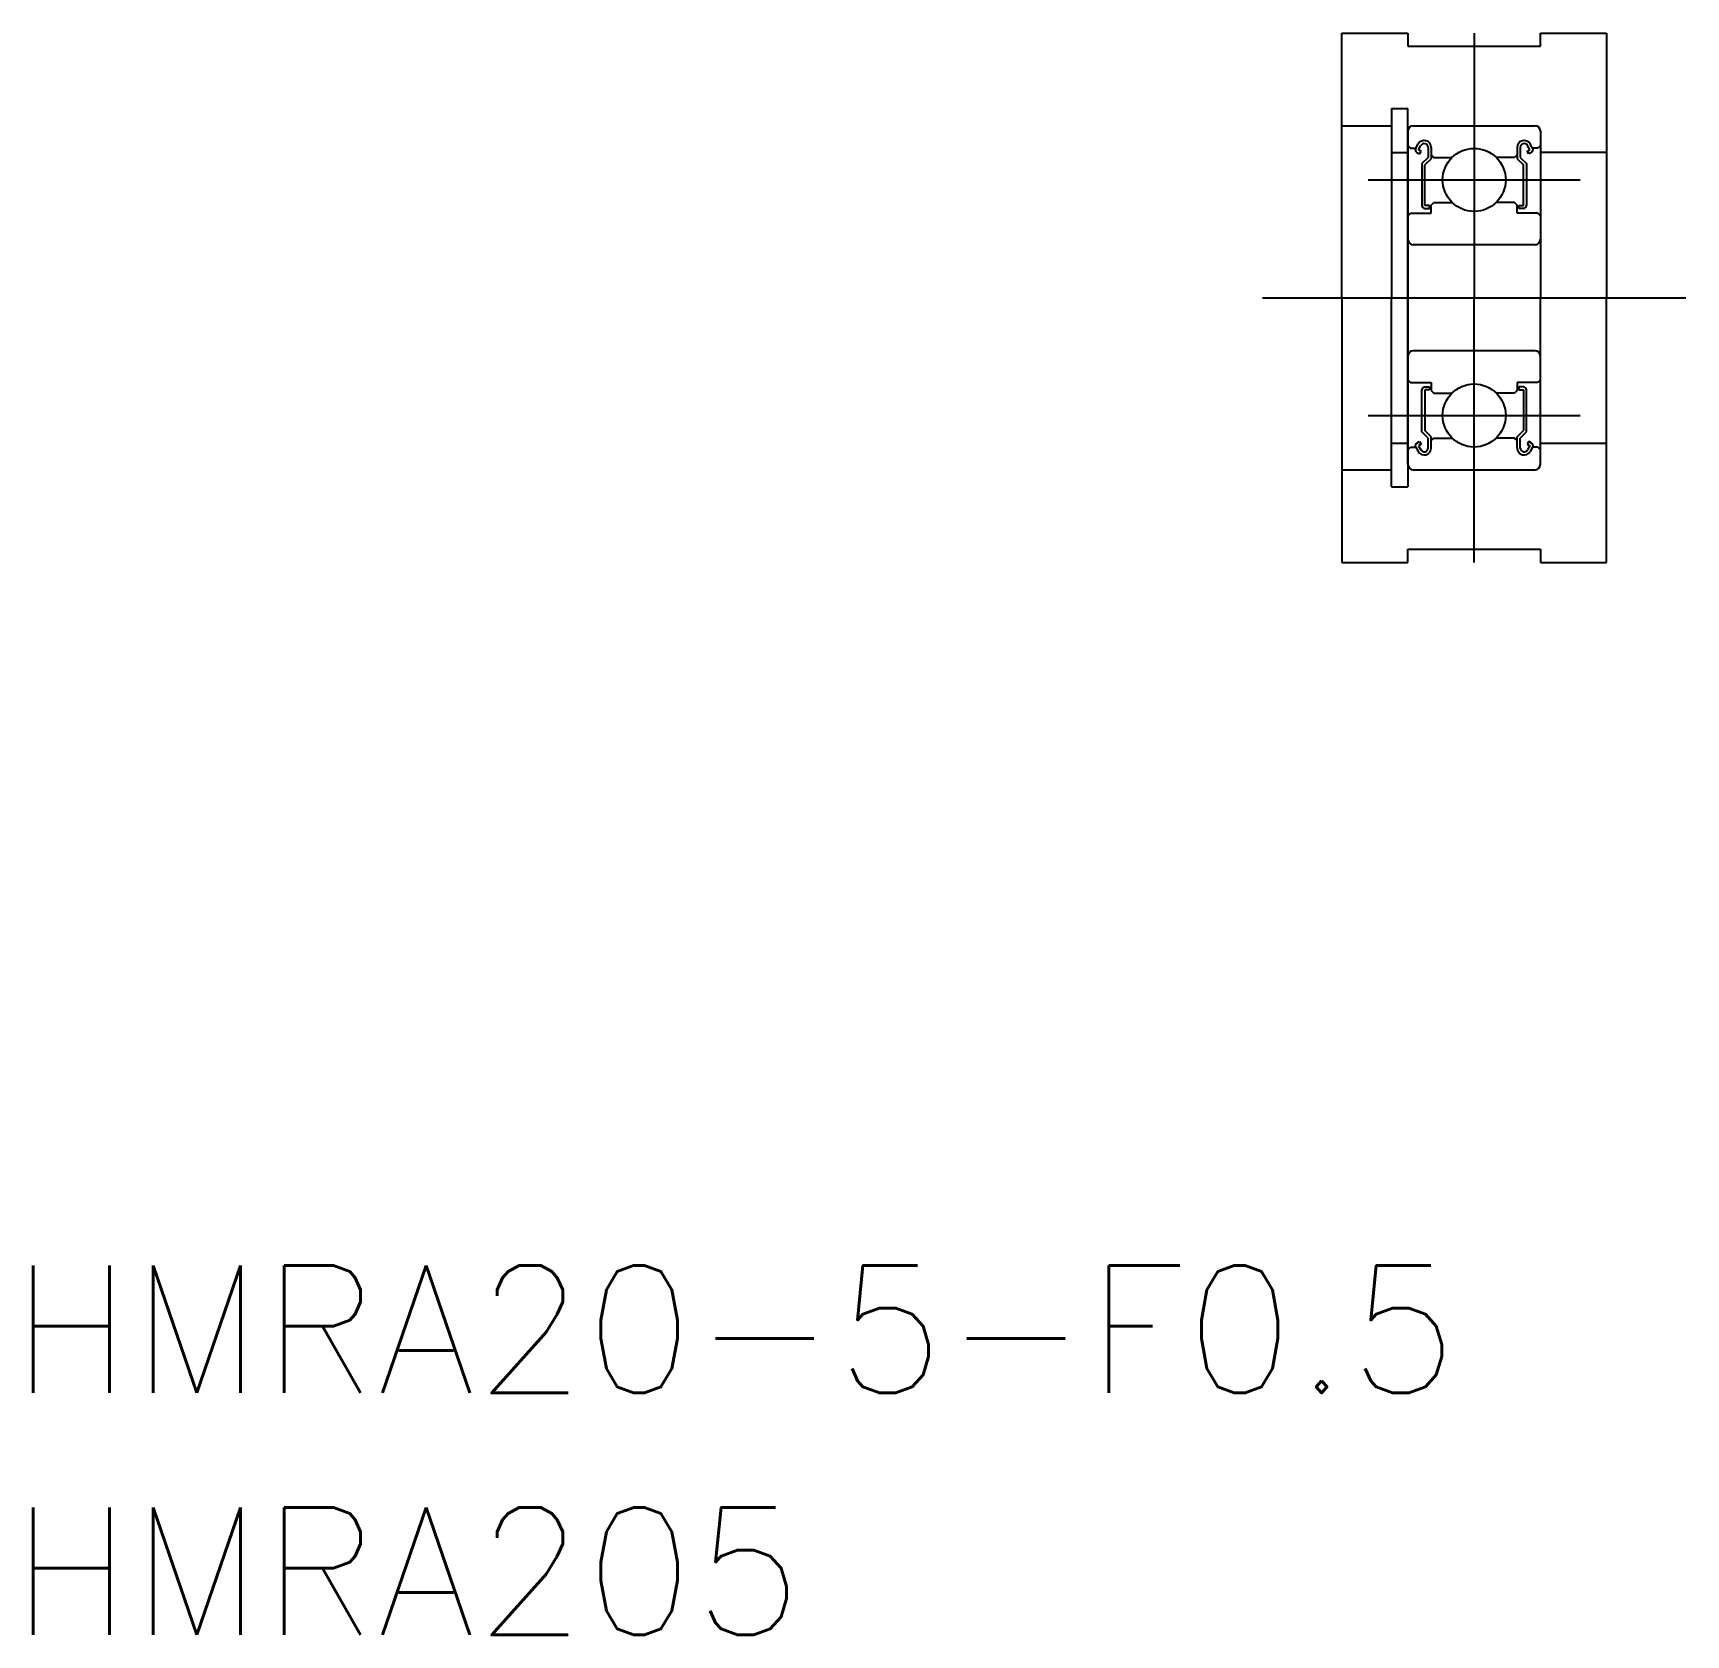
# Model space of a CAD drawing. Extents: x 154.8 to 217.3, y 104.5 to 165.
import ezdxf

# ---------------------------------------------------------------- set-up
doc = ezdxf.new("R2010")
doc.units = 0
doc.linetypes.add('CENTER', pattern=[50.8, 31.75, -6.35, 6.35, -6.35])
doc.layers.get('0').update_dxf_attribs({"linetype": 'CONTINUOUS'})
doc.layers.add('CENTER', color=1, linetype='CENTER')
doc.styles.get("Standard").update_dxf_attribs({"font": 'txt.shx'})

msp = doc.modelspace()

# ---------------------------------------------------------------- linework, layer by layer
at = {"color": 7, "linetype": 'CONTINUOUS'}
for p, q in [((204.274, 154.983), (204.274, 164.983)), ((204.274, 164.983), (206.774, 164.983)), ((206.774, 164.983), (206.774, 164.483)), ((211.774, 164.983), (214.274, 164.983)), ((211.774, 164.483), (211.774, 164.983)), ((214.274, 164.983), (214.274, 154.983)), ((206.774, 164.483), (211.774, 164.483)), ((206.149, 162.133), (206.774, 162.133)), ((206.149, 162.133), (206.149, 154.983)), ((206.774, 154.983), (206.774, 162.133)), ((204.274, 161.483), (206.149, 161.483)), ((206.774, 161.283), (206.774, 154.983)), ((206.974, 161.483), (211.574, 161.483)), ((211.774, 161.283), (211.774, 154.983)), ((206.149, 160.472), (206.774, 160.472)), ((206.774, 160.733), (206.874, 160.633)), ((206.874, 160.633), (207.065, 160.633)), ((207.065, 160.633), (207.16, 160.793)), ((207.107, 160.474), (207.208, 160.416)), ((207.166, 160.575), (207.261, 160.735)), ((207.266, 160.517), (207.166, 160.575)), ((207.208, 160.416), (207.266, 160.517)), ((207.53, 160.663), (207.53, 160.283)), ((207.647, 160.663), (207.647, 160.235)), ((210.901, 160.663), (210.901, 160.235)), ((211.017, 160.663), (211.017, 160.283)), ((211.281, 160.517), (211.382, 160.575)), ((211.339, 160.416), (211.281, 160.517)), ((211.382, 160.575), (211.287, 160.735)), ((211.44, 160.474), (211.339, 160.416)), ((211.483, 160.633), (211.388, 160.793)), ((211.674, 160.633), (211.483, 160.633)), ((211.774, 160.733), (211.674, 160.633)), ((211.774, 160.483), (214.274, 160.483)), ((207.297, 160.05), (207.297, 158.469)), ((207.53, 160.283), (207.298, 160.05)), ((207.647, 160.235), (207.414, 160.002)), ((207.414, 158.469), (207.414, 160.002)), ((207.647, 160.383), (207.747, 160.283)), ((207.747, 160.283), (208.44, 160.283)), ((210.801, 160.283), (210.107, 160.283)), ((210.901, 160.383), (210.801, 160.283)), ((210.901, 160.235), (211.134, 160.002)), ((211.017, 160.283), (211.25, 160.05)), ((211.134, 158.469), (211.134, 160.002)), ((211.25, 160.05), (211.25, 158.469)), ((211.774, 159.708), (211.774, 159.708)), ((206.774, 158.083), (206.874, 158.183)), ((206.874, 158.183), (207.647, 158.183)), ((207.588, 158.469), (207.414, 158.469)), ((207.414, 158.353), (207.588, 158.353)), ((207.588, 158.353), (207.588, 158.469)), ((207.647, 158.483), (207.747, 158.583)), ((207.647, 158.183), (207.647, 158.483)), ((207.747, 158.583), (208.44, 158.583)), ((210.801, 158.583), (210.107, 158.583)), ((210.901, 158.483), (210.801, 158.583)), ((210.901, 158.183), (210.901, 158.483)), ((211.674, 158.183), (210.901, 158.183)), ((210.959, 158.469), (211.134, 158.469)), ((210.959, 158.353), (210.959, 158.469)), ((211.134, 158.353), (210.959, 158.353)), ((211.774, 158.083), (211.674, 158.183)), ((211.774, 158.133), (211.774, 158.133)), ((211.574, 156.983), (206.974, 156.983)), ((204.274, 154.983), (204.274, 144.983)), ((206.149, 147.833), (206.149, 154.983)), ((206.774, 154.983), (206.774, 147.833)), ((206.774, 148.683), (206.774, 154.983)), ((211.774, 148.683), (211.774, 154.983)), ((214.274, 144.983), (214.274, 154.983)), ((211.574, 152.983), (206.974, 152.983)), ((206.774, 151.883), (206.874, 151.783)), ((206.874, 151.783), (207.647, 151.783)), ((207.647, 151.783), (207.647, 151.483)), ((210.901, 151.783), (210.901, 151.483)), ((211.674, 151.783), (210.901, 151.783)), ((211.774, 151.883), (211.674, 151.783)), ((207.297, 149.916), (207.297, 151.497)), ((207.414, 151.613), (207.588, 151.613)), ((207.588, 151.497), (207.414, 151.497)), ((207.414, 151.497), (207.414, 149.964)), ((207.588, 151.613), (207.588, 151.497)), ((207.647, 151.483), (207.747, 151.383)), ((207.747, 151.383), (208.44, 151.383)), ((210.801, 151.383), (210.107, 151.383)), ((210.901, 151.483), (210.801, 151.383)), ((210.959, 151.613), (210.959, 151.497)), ((211.134, 151.613), (210.959, 151.613)), ((210.959, 151.497), (211.134, 151.497)), ((211.134, 151.497), (211.134, 149.964)), ((211.25, 149.916), (211.25, 151.497)), ((207.53, 149.683), (207.298, 149.916)), ((207.647, 149.731), (207.414, 149.964)), ((210.901, 149.731), (211.134, 149.964)), ((211.017, 149.683), (211.25, 149.916)), ((206.149, 149.494), (206.774, 149.494)), ((206.774, 149.233), (206.874, 149.333)), ((206.874, 149.333), (207.065, 149.333)), ((207.065, 149.333), (207.16, 149.172)), ((207.107, 149.492), (207.208, 149.55)), ((207.266, 149.449), (207.166, 149.391)), ((207.166, 149.391), (207.261, 149.231)), ((207.208, 149.55), (207.266, 149.449)), ((207.53, 149.303), (207.53, 149.683)), ((207.647, 149.303), (207.647, 149.731)), ((207.647, 149.583), (207.747, 149.683)), ((207.747, 149.683), (208.44, 149.683)), ((210.801, 149.683), (210.107, 149.683)), ((210.901, 149.583), (210.801, 149.683)), ((210.901, 149.303), (210.901, 149.731)), ((211.017, 149.303), (211.017, 149.683)), ((211.339, 149.55), (211.281, 149.449)), ((211.281, 149.449), (211.382, 149.391)), ((211.382, 149.391), (211.287, 149.231)), ((211.44, 149.492), (211.339, 149.55)), ((211.483, 149.333), (211.388, 149.172)), ((211.674, 149.333), (211.483, 149.333)), ((211.774, 149.233), (211.674, 149.333)), ((211.774, 149.483), (214.274, 149.483)), ((204.274, 148.483), (206.149, 148.483)), ((206.974, 148.483), (211.574, 148.483)), ((206.149, 147.833), (206.774, 147.833)), ((206.774, 145.483), (211.774, 145.483)), ((206.774, 144.983), (206.774, 145.483)), ((211.774, 145.483), (211.774, 144.983)), ((204.274, 144.983), (206.774, 144.983)), ((211.774, 144.983), (214.274, 144.983))]:
    msp.add_line(p, q, dxfattribs=at)
for centre in [(209.274, 159.433), (209.274, 150.533)]:
    msp.add_circle(centre, 1.191, dxfattribs=at)
for centre, radius, start, end in [((206.974, 161.283), 0.2, 90, 180), ((211.574, 161.283), 0.2, 0, 90), ((207.166, 160.575), 0.116, 150.00066, 240.00041), ((207.386, 160.663), 0.261, 0, 150.00011), ((207.386, 160.663), 0.145, 0, 149.99983), ((211.162, 160.663), 0.261, 30, 180.00005), ((211.162, 160.663), 0.145, 30, 180.00005), ((211.382, 160.575), 0.116, 299.99921, 29.99951), ((207.414, 158.469), 0.116, 180.00005, 270.00003), ((211.134, 158.469), 0.116, 269.99954, 0), ((206.974, 157.183), 0.2, 180, 270), ((211.574, 157.183), 0.2, 270, 0), ((206.974, 152.783), 0.2, 90, 180), ((211.574, 152.783), 0.2, 0, 90), ((207.414, 151.497), 0.116, 89.99997, 179.99995), ((211.134, 151.497), 0.116, 0, 90.00046), ((207.166, 149.391), 0.116, 119.99844, 210.00655), ((207.386, 149.303), 0.261, 209.99989, 0), ((207.386, 149.303), 0.145, 210.00017, 0), ((211.162, 149.303), 0.261, 179.99995, 330), ((211.162, 149.303), 0.145, 179.99995, 330), ((211.382, 149.391), 0.116, 330.00049, 60.00079), ((206.974, 148.683), 0.2, 180, 270), ((211.574, 148.683), 0.2, 270, 0)]:
    msp.add_arc(centre, radius, start, end, dxfattribs=at)
at = {"layer": 'CENTER', "color": 1, "linetype": 'CENTER'}
for p, q in [((209.274, 164.983), (209.274, 154.983)), ((205.274, 159.433), (213.274, 159.433)), ((201.274, 154.983), (217.274, 154.983)), ((209.274, 144.983), (209.274, 154.983)), ((205.274, 150.533), (213.274, 150.533))]:
    msp.add_line(p, q, dxfattribs=at)

# ---------------------------------------------------------------- texts
at = {"color": 7, "linetype": 'CONTINUOUS'}
for s, height, p in [('HMRA20-5-F0.5', 4.81259, (154.011, 113.605)), ('HMRA205', 4.8126, (154.011, 104.461))]:
    msp.add_text(s, height=height, dxfattribs=at).set_placement(p)

doc.saveas('drawing.dxf')
